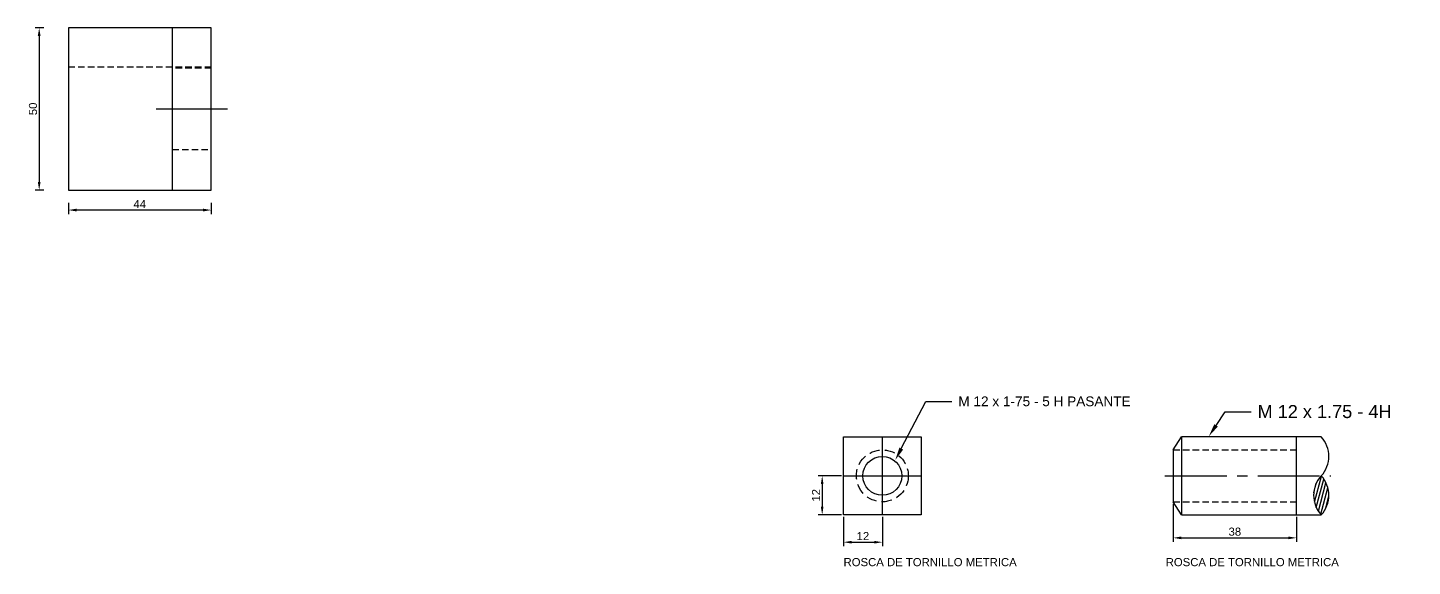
# Model space of a CAD drawing. Header units: millimetres. Extents: x 2033 to 4138, y 1854 to 2319.
# Drawn here: x 3711.8 to 4138.5, y 1854.2 to 2020.1 of the extents above; entities that cross this region are included whole.
import ezdxf
from ezdxf import colors
from ezdxf.entities.mleader import LeaderData, LeaderLine
from ezdxf.math import Vec2, Vec3

# ---------------------------------------------------------------- set-up
doc = ezdxf.new("R2010")
doc.units = ezdxf.units.MM
for name, pattern in [('CENTER2', [28.575, 19.05, -3.175, 3.175, -3.175]), ('CENTERX2', [101.6, 63.5, -12.7, 12.7, -12.7]), ('JIS_02_2.0', [3, 2, -1])]:
    doc.linetypes.add(name, pattern=pattern)
doc.styles.get("Standard").update_dxf_attribs({"font": 'arial.ttf'})
doc.dimstyles.new('ISO-25', dxfattribs={"dimtxt": 2.5, "dimasz": 2.5, "dimexe": 1.25, "dimexo": 0.625, "dimtad": 1, "dimtxsty": 'Standard', "dimcen": 2.5, "dimadec": 0, "dimazin": 0, "dimtfac": 1, "dimtmove": 0, "dimatfit": 3, "dimfxl": 1, "dimarcsym": 0})

# ---------------------------------------------------------------- blocks, each defined once
blk = doc.blocks.new('*D14')
at = {"color": 0, "lineweight": -2, "transparency": 16777216}
for p, q in [((3716.7, 2020.06), (3714.05, 2020.06)), ((3715.3, 2017.56), (3715.3, 1972.56)), ((3716.7, 1970.06), (3714.05, 1970.06))]:
    blk.add_line(p, q, dxfattribs=at)
at = {"color": 0, "transparency": 16777216}
for points in [[(3714.88, 2017.56), (3715.72, 2017.56), (3715.3, 2020.06)], [(3714.88, 1972.56), (3715.72, 1972.56), (3715.3, 1970.06)]]:
    blk.add_solid(points, dxfattribs=at)
at = {"layer": 'Defpoints', "color": 0, "transparency": 16777216}
for p in [(3717.32, 2020.06), (3715.3, 1970.06), (3717.32, 1970.06)]:
    blk.add_point(p, dxfattribs=at)
at = {"color": 0, "transparency": 16777216, "insert": (3713.4, 1995.06), "char_height": 2.5, "attachment_point": 5, "rotation": 90}
blk.add_mtext('50', dxfattribs=at)
blk = doc.blocks.new('*D15')
at = {"color": 0, "lineweight": -2, "transparency": 16777216}
for p, q in [((3724.31, 1966.17), (3724.31, 1962.66)), ((3765.81, 1963.91), (3726.81, 1963.91)), ((3768.31, 1966.17), (3768.31, 1962.66))]:
    blk.add_line(p, q, dxfattribs=at)
at = {"color": 0, "transparency": 16777216}
for points in [[(3726.81, 1964.33), (3726.81, 1963.49), (3724.31, 1963.91)], [(3765.81, 1964.33), (3765.81, 1963.49), (3768.31, 1963.91)]]:
    blk.add_solid(points, dxfattribs=at)
at = {"layer": 'Defpoints', "color": 0, "transparency": 16777216}
for p in [(3724.31, 1966.8), (3724.31, 1963.91), (3768.31, 1966.8)]:
    blk.add_point(p, dxfattribs=at)
at = {"color": 0, "transparency": 16777216, "insert": (3746.31, 1965.78), "char_height": 2.5, "attachment_point": 5}
blk.add_mtext('44', dxfattribs=at)
blk = doc.blocks.new('*D17')
at = {"color": 0, "lineweight": -2, "transparency": 16777216}
for p, q in [((3963.16, 1869.44), (3963.16, 1860.38)), ((3975.16, 1869.44), (3975.16, 1860.38)), ((3965.66, 1861.63), (3972.66, 1861.63))]:
    blk.add_line(p, q, dxfattribs=at)
at = {"color": 0, "transparency": 16777216}
for points in [[(3965.66, 1862.04), (3965.66, 1861.21), (3963.16, 1861.63)], [(3972.66, 1862.04), (3972.66, 1861.21), (3975.16, 1861.63)]]:
    blk.add_solid(points, dxfattribs=at)
at = {"layer": 'Defpoints', "color": 0, "transparency": 16777216}
for p in [(3963.16, 1870.06), (3975.16, 1870.06), (3975.16, 1861.63)]:
    blk.add_point(p, dxfattribs=at)
at = {"color": 0, "transparency": 16777216, "insert": (3969.16, 1863.51), "char_height": 2.5, "attachment_point": 5}
blk.add_mtext('12', dxfattribs=at)
blk = doc.blocks.new('*D18')
at = {"color": 0, "lineweight": -2, "transparency": 16777216}
for p, q in [((3962.53, 1882.06), (3955.35, 1882.06)), ((3956.6, 1879.56), (3956.6, 1872.56)), ((3962.53, 1870.06), (3955.35, 1870.06))]:
    blk.add_line(p, q, dxfattribs=at)
at = {"color": 0, "transparency": 16777216}
for points in [[(3956.18, 1879.56), (3957.01, 1879.56), (3956.6, 1882.06)], [(3956.18, 1872.56), (3957.01, 1872.56), (3956.6, 1870.06)]]:
    blk.add_solid(points, dxfattribs=at)
at = {"layer": 'Defpoints', "color": 0, "transparency": 16777216}
for p in [(3963.16, 1882.06), (3956.6, 1870.06), (3963.16, 1870.06)]:
    blk.add_point(p, dxfattribs=at)
at = {"color": 0, "transparency": 16777216, "insert": (3954.72, 1876.06), "char_height": 2.5, "attachment_point": 5, "rotation": 90}
blk.add_mtext('12', dxfattribs=at)
blk = doc.blocks.new('*D19')
at = {"color": 0, "lineweight": -2, "transparency": 16777216}
for p, q in [((4064.77, 1873.44), (4064.77, 1861.71)), ((4102.77, 1869.44), (4102.77, 1861.71)), ((4067.27, 1862.96), (4100.27, 1862.96))]:
    blk.add_line(p, q, dxfattribs=at)
at = {"color": 0, "transparency": 16777216}
for points in [[(4067.27, 1863.38), (4067.27, 1862.54), (4064.77, 1862.96)], [(4100.27, 1863.38), (4100.27, 1862.54), (4102.77, 1862.96)]]:
    blk.add_solid(points, dxfattribs=at)
at = {"layer": 'Defpoints', "color": 0, "transparency": 16777216}
for p in [(4064.77, 1874.06), (4102.77, 1870.06), (4102.77, 1862.96)]:
    blk.add_point(p, dxfattribs=at)
at = {"color": 0, "transparency": 16777216, "insert": (4083.77, 1864.86), "char_height": 2.5, "attachment_point": 5}
blk.add_mtext('38', dxfattribs=at)

msp = doc.modelspace()

# ---------------------------------------------------------------- hatches: boundary and pattern name
h = msp.add_hatch()
h.set_pattern_fill('ANSI31', color=256, scale=0.3, angle=30)
h.paths.add_polyline_path([(4110.394, 1882.062, 0.3909838), (4110.394, 1870.062, 0.3909838)])

# ---------------------------------------------------------------- linework, layer by layer
for p, q in [((3756.314, 2020.062), (3724.314, 2020.062)), ((3724.314, 2020.062), (3724.314, 1970.062)), ((3724.314, 2020.062), (3724.314, 2008.062)), ((3768.314, 2020.062), (3756.314, 2020.062)), ((3768.314, 2020.062), (3756.314, 2020.062)), ((3756.314, 2020.062), (3756.314, 1970.062)), ((3768.314, 1970.062), (3768.314, 2020.062)), ((3724.314, 1970.062), (3768.314, 1970.062)), ((3963.155, 1870.062), (3963.155, 1894.062)), ((3963.155, 1894.062), (3987.155, 1894.062)), ((3975.155, 1870.062), (3975.155, 1894.062)), ((3987.155, 1894.062), (3987.155, 1870.062)), ((4064.774, 1890.062), (4067.314, 1894.062)), ((4102.774, 1894.062), (4067.314, 1894.062)), ((4067.314, 1894.062), (4067.314, 1870.062)), ((4102.774, 1870.062), (4102.774, 1894.062)), ((4110.394, 1894.062), (4102.774, 1894.062)), ((4064.774, 1890.062), (4064.774, 1874.062)), ((3963.155, 1882.062), (3987.155, 1882.062)), ((4067.314, 1870.062), (4064.774, 1874.062)), ((3987.155, 1870.062), (3963.155, 1870.062)), ((4067.314, 1870.062), (4102.774, 1870.062)), ((4102.774, 1870.062), (4110.394, 1870.062))]:
    msp.add_line(p, q)
at = {"linetype": 'JIS_02_2.0'}
for p, q in [((3724.314, 2008.062), (3768.314, 2008.062)), ((3768.314, 2007.562), (3756.314, 2007.562)), ((3756.314, 1982.562), (3768.314, 1982.562)), ((4064.774, 1890.062), (4102.774, 1890.062)), ((4064.774, 1874.062), (4102.774, 1874.062))]:
    msp.add_line(p, q, dxfattribs=at)
at = {"linetype": 'CENTERX2', "ltscale": 0.5}
msp.add_line((3751.314, 1995.062), (3773.314, 1995.062), dxfattribs=at)
at = {"linetype": 'CENTER2'}
msp.add_line((4062.234, 1882.062), (4113.394, 1882.062), dxfattribs=at)
at = {"linetype": 'JIS_02_2.0', "ltscale": 1.6}
msp.add_circle((3975.155, 1882.062), 8, dxfattribs=at)
msp.add_circle((3975.155, 1882.062), 6)
for centre, start, end in [((4103.894, 1888.062), 317.29061, 42.70939), ((4116.894, 1876.062), 137.29061, 222.70939), ((4103.894, 1876.062), 317.29061, 42.70939)]:
    msp.add_arc(centre, 8.846, start, end)

# ---------------------------------------------------------------- texts
at = {"char_height": 2.5, "attachment_point": 1}
for insert in [(3963.185, 1856.747), (4062.459, 1856.747)]:
    msp.add_mtext_dynamic_manual_height_columns('ROSCA DE TORNILLO METRICA', width=60.7401, gutter_width=12.5, heights=[0], dxfattribs=dict(at, insert=insert))

# ---------------------------------------------------------------- dimensions: what is measured, and where the dimension line sits
for base, p1, p2, picture, middle in [((3715.298, 1970.062), (3717.321, 2020.062), (3717.321, 1970.062), '*D14', (3713.397, 1995.062)), ((3956.596, 1870.062), (3963.155, 1882.062), (3963.155, 1870.062), '*D18', (3954.716, 1876.062))]:
    dim = msp.add_linear_dim(base=base, p1=p1, p2=p2, angle=90, dimstyle='ISO-25')
    dim.commit()
    dim.dimension.update_dxf_attribs({"geometry": picture, "text_midpoint": middle})
for base, p1, p2, picture, middle in [((3724.314, 1963.909), (3768.314, 1966.795), (3724.314, 1966.795), '*D15', (3746.314, 1965.784)), ((4102.774, 1862.961), (4064.774, 1874.062), (4102.774, 1870.062), '*D19', (4083.774, 1864.863)), ((3975.155, 1861.626), (3963.155, 1870.062), (3975.155, 1870.062), '*D17', (3969.155, 1863.506))]:
    dim = msp.add_linear_dim(base=base, p1=p1, p2=p2, dimstyle='ISO-25')
    dim.commit()
    dim.dimension.update_dxf_attribs({"geometry": picture, "text_midpoint": middle})

# ---------------------------------------------------------------- leaders
ml = msp.add_multileader_mtext('Standard')
ml.set_content('M 12 x 1-75 - 5 H PASANTE', color=256)
ml.set_leader_properties()
ml.build(insert=Vec2(0, 0))
ctx = ml.context
ctx.base_point, ctx.char_height, ctx.plane_origin = Vec3(3996.564, 1904.989), 3, Vec3(3979.129, 1886.912)
notes = []
notes.append((ctx, [(0, (1, 1, 0), (3988.564, 1904.989), (1, 0), 8, [(0, [(3979.129, 1886.912)], 0, [])])]))
ctx.mtext.insert, ctx.mtext.width, ctx.mtext.flow_direction = Vec3(3998.564, 1906.514), 62.93793, 5
ml = msp.add_multileader_mtext('Standard')
ml.set_content('M 12 x 1.75 - 4H', color=256)
ml.set_leader_properties()
ml.build(insert=Vec2(0, 0))
ctx = ml.context
ctx.base_point, ctx.plane_origin = Vec3(4088.766, 1901.823), Vec3(4075.772, 1894.254)
notes.append((ctx, [(0, (1, 1, 0), (4080.766, 1901.823), (1, 0), 8, [(0, [(4075.772, 1894.254)], 0, [])])]))
ctx.mtext.insert, ctx.mtext.width, ctx.mtext.flow_direction = Vec3(4090.766, 1903.857), 47.69699, 5
for ctx, leaders in notes:
    for number, flags, end, landing, length, lines in leaders:
        leader = LeaderData()
        leader.index, (leader.has_last_leader_line, leader.has_dogleg_vector, leader.attachment_direction) = number, flags
        leader.last_leader_point, leader.dogleg_vector, leader.dogleg_length = Vec3(end), Vec3(landing), length
        for number, points, colour, breaks in lines:
            line = LeaderLine()
            line.index, line.vertices, line.color, line.breaks = number, Vec3.list(points), colors.encode_raw_color(colour), breaks
            leader.lines.append(line)
        ctx.leaders.append(leader)

doc.saveas('drawing.dxf')
